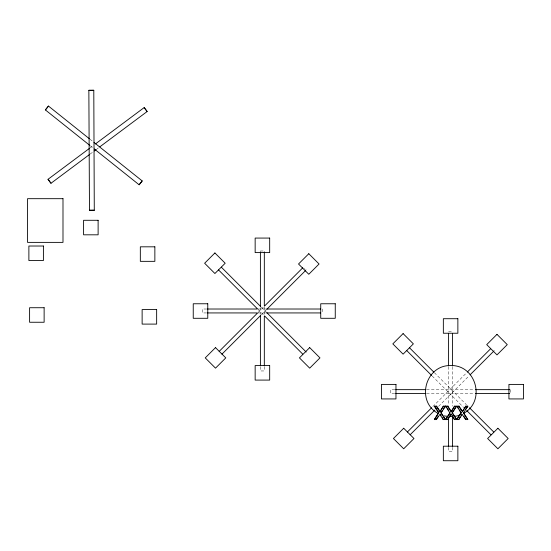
<?xml version="1.0" encoding="UTF-8"?>
<svg xmlns="http://www.w3.org/2000/svg" width="551" height="551" viewBox="0 0 551 551"><rect width="100%" height="100%" fill="white"/><g stroke="black" fill="none" stroke-linecap="round" stroke-linejoin="round"><path stroke-width="0.41" stroke-dasharray="2.75 2.07" d="M257.944 312.617L264.005 306.556M261.319 314.786L266.167 309.938M432.804 406.583L466.731 372.655M438.61 406.328L468.901 376.03M89.923 148.047L92.671 145.994M90.137 154.066L92.885 152.014M97.004 148.942L98.374 147.916M260.396 250.994L264.322 250.994M206.666 309.015L202.382 309.015L202.382 312.934L206.666 312.934M258.075 309.015L265.789 309.015M258.075 312.934L265.789 312.934M448.59 331.633L452.509 331.633M394.853 389.647L390.569 389.647L390.569 393.572L394.853 393.572M426.557 389.647L474.542 389.647M426.557 393.572L474.542 393.572M89.978 139.224L92.658 141.359M90.247 145.753L92.926 147.888M493.944 350.181L494.35 350.588M434.367 372.655L466.477 404.765M432.198 376.03L463.708 407.533M304.414 268.206L304.772 268.564M305.75 269.542L306.156 269.949M261.319 307.162L266.167 312.011M257.944 309.331L264.005 315.392M510.529 389.647L510.529 393.572M452.509 366.759L452.509 406.177M452.509 447.302L452.509 451.586L448.59 451.586L448.59 447.302M448.59 366.759L448.59 405.322M322.335 309.015L322.335 312.934M264.322 306.693L264.322 315.262M264.322 366.67L264.322 370.954L260.396 370.954L260.396 366.67M260.396 307.548L260.396 314.401"/><path stroke-width="0.83" d="M443.369 406.135L439.967 411.783L443.369 406.135L445.394 406.135L441 413.071L445.401 419.6L443.259 419.6L439.843 414.448L436.364 419.6L434.346 419.6L438.803 412.568L434.346 419.6M454.568 406.135L451.166 411.783L454.568 406.135L456.6 406.135L452.206 413.071L456.607 419.6L454.465 419.6L451.049 413.856L447.57 419.6L445.552 419.6L450.009 412.568M465.774 406.135L462.372 411.783L465.774 406.135L467.799 406.135L463.412 413.071L467.813 419.6L465.671 419.6L462.248 414.448L458.776 419.6L456.758 419.6L461.215 412.568L456.758 419.6M436.798 418.367L438.1 416.439M447.57 419.6L451.049 414.448M460.078 417.079L458.776 419.6M460.946 415.791L461.814 414.504M441 413.071L442.467 410.371M443.438 408.959L445.394 406.135M445.552 419.6L450.009 413.154L445.683 406.135L447.811 406.135L451.166 411.198M452.695 411.776L455.133 408.25M465.361 409.662L467.799 406.135M89.579 145.216L45.382 109.931L48.467 106.074L89.31 138.687M48.467 106.074L45.409 109.911M94.262 148.963L139.121 184.778L142.206 180.928L93.994 142.434M142.206 180.928L139.148 184.757M219.167 351.393L257.338 313.223M264.611 305.957L302.774 267.786M221.936 354.162L260.713 315.392M266.774 309.331L305.55 270.555M407.361 432.032L431.591 407.795M467.338 372.049L490.362 349.024M410.13 434.801L434.973 409.958M470.113 374.818L493.744 351.194M463.625 413.353C485.996 401.176 476.271 364.893 450.808 365.533C425.351 364.893 415.626 401.176 437.997 413.353M89.448 154.576L50.988 183.269L48.027 179.302L89.234 148.556M95.419 143.949L144.183 107.569L147.138 111.536L99.752 146.89M94.255 150.988L96.315 149.452M459.761 414.951L457.44 415.909L454.127 416.349M452.467 416.563L449.155 416.563M88.856 90.309L93.794 90.281L94.283 210.241L89.476 210.262L88.856 90.309L91.149 90.309M91.507 90.281L93.76 90.281M92.127 210.234L94.414 210.234M91.769 210.262L89.476 210.262M207.52 309.015L257.221 309.015M266.643 309.015L320.62 309.015M207.52 312.934L257.221 312.934M266.643 312.934L320.62 312.934M395.714 389.647L425.703 389.647M475.396 389.647L509.675 389.647M395.714 393.572L425.703 393.572M475.396 393.572L509.675 393.572M438.803 413.154L434.477 406.135L436.612 406.135L439.967 411.198M462.372 411.198L459.017 406.135L456.889 406.135L461.215 413.154M434.477 406.721L436.612 406.721L439.967 411.783M443.369 406.721L445.394 406.721M445.683 406.721L447.811 406.721L451.166 411.783M454.568 406.721L456.6 406.721M456.889 406.721L459.017 406.721L462.372 411.783M465.774 406.721L467.799 406.721M444.175 415.909L447.495 416.349M409.524 347.812L433.761 372.049M469.507 407.795L493.744 432.032M406.755 350.588L431.591 375.424M466.731 410.564L490.969 434.801M221.33 267.18L260.713 306.556M266.774 312.617L306.156 351.999M218.561 269.949L257.338 308.725M264.611 315.998L302.774 354.162M147.138 111.536L144.183 107.569M48.027 179.302L50.988 183.269M441 412.485L445.401 419.6M457.323 406.783L458.184 408.064M459.486 409.999L460.347 411.287M445.683 406.135L446.551 407.423M447.412 408.711L448.714 410.64M434.477 406.135L438.376 411.928M463.963 416.439L465.244 418.367M452.33 415.791L454.465 419.6M440.27 414.504L441.124 415.791M442.405 417.727L443.259 419.6M467.813 419.6L463.412 412.485L463.412 413.071M465.671 419.015L465.671 419.6M459.017 406.135L459.017 406.721M456.607 419.6L452.206 412.485L452.206 413.071M452.509 333.348L452.509 365.905M452.509 416.46L452.509 446.448M448.59 333.348L448.59 365.905M448.59 418.175L448.59 446.448M447.811 406.135L447.811 406.721M436.612 406.135L436.612 406.721M436.364 419.015L436.364 419.6M264.322 251.855L264.322 305.833M264.322 316.116L264.322 365.809M260.396 251.855L260.396 306.693M260.396 315.262L260.396 365.809M214.904 252.971L204.635 263.24L214.904 273.51L225.18 263.24L214.904 252.971M308.794 253.722L298.525 263.998L308.794 274.267L319.063 263.998L308.794 253.722M215.51 347.612L205.241 357.881L215.51 368.151L225.779 357.881L215.51 347.612M309.696 347.612L299.427 357.881L309.696 368.151L319.966 357.881L309.696 347.612M403.098 333.603L392.829 343.872L403.098 354.148L413.367 343.872L403.098 333.603M496.988 334.361L486.719 344.63L496.988 354.899L507.257 344.63L496.988 334.361M403.704 428.244L393.435 438.513L403.704 448.789L413.973 438.513L403.704 428.244M497.89 428.244L487.621 438.513L497.89 448.789L508.16 438.513L497.89 428.244M62.993 198.684L27.55 198.684L27.55 242.378L62.993 242.378L62.993 198.684M98.119 220.29L83.594 220.29L83.594 234.816L98.119 234.816L98.119 220.29M269.68 238.073L255.154 238.073L255.154 252.599L269.68 252.599L269.68 238.073M43.405 246.021L28.879 246.021L28.879 260.547L43.405 260.547L43.405 246.021M154.859 246.82L140.333 246.82L140.333 261.346L154.859 261.346L154.859 246.82M207.768 303.766L193.243 303.766L193.243 318.292L207.768 318.292L207.768 303.766M335.256 303.766L320.73 303.766L320.73 318.292L335.256 318.292L335.256 303.766M44.128 307.727L29.602 307.727L29.602 322.252L44.128 322.252L44.128 307.727M156.649 309.572L142.13 309.572L142.13 324.098L156.649 324.098L156.649 309.572M457.867 318.712L443.348 318.712L443.348 333.238L457.867 333.238L457.867 318.712M269.68 365.568L255.154 365.568L255.154 380.087L269.68 380.087L269.68 365.568M395.962 384.405L381.437 384.405L381.437 398.931L395.962 398.931L395.962 384.405M523.45 384.405L508.924 384.405L508.924 398.931L523.45 398.931L523.45 384.405M457.867 446.2L443.348 446.2L443.348 460.726L457.867 460.726L457.867 446.2"/></g></svg>
